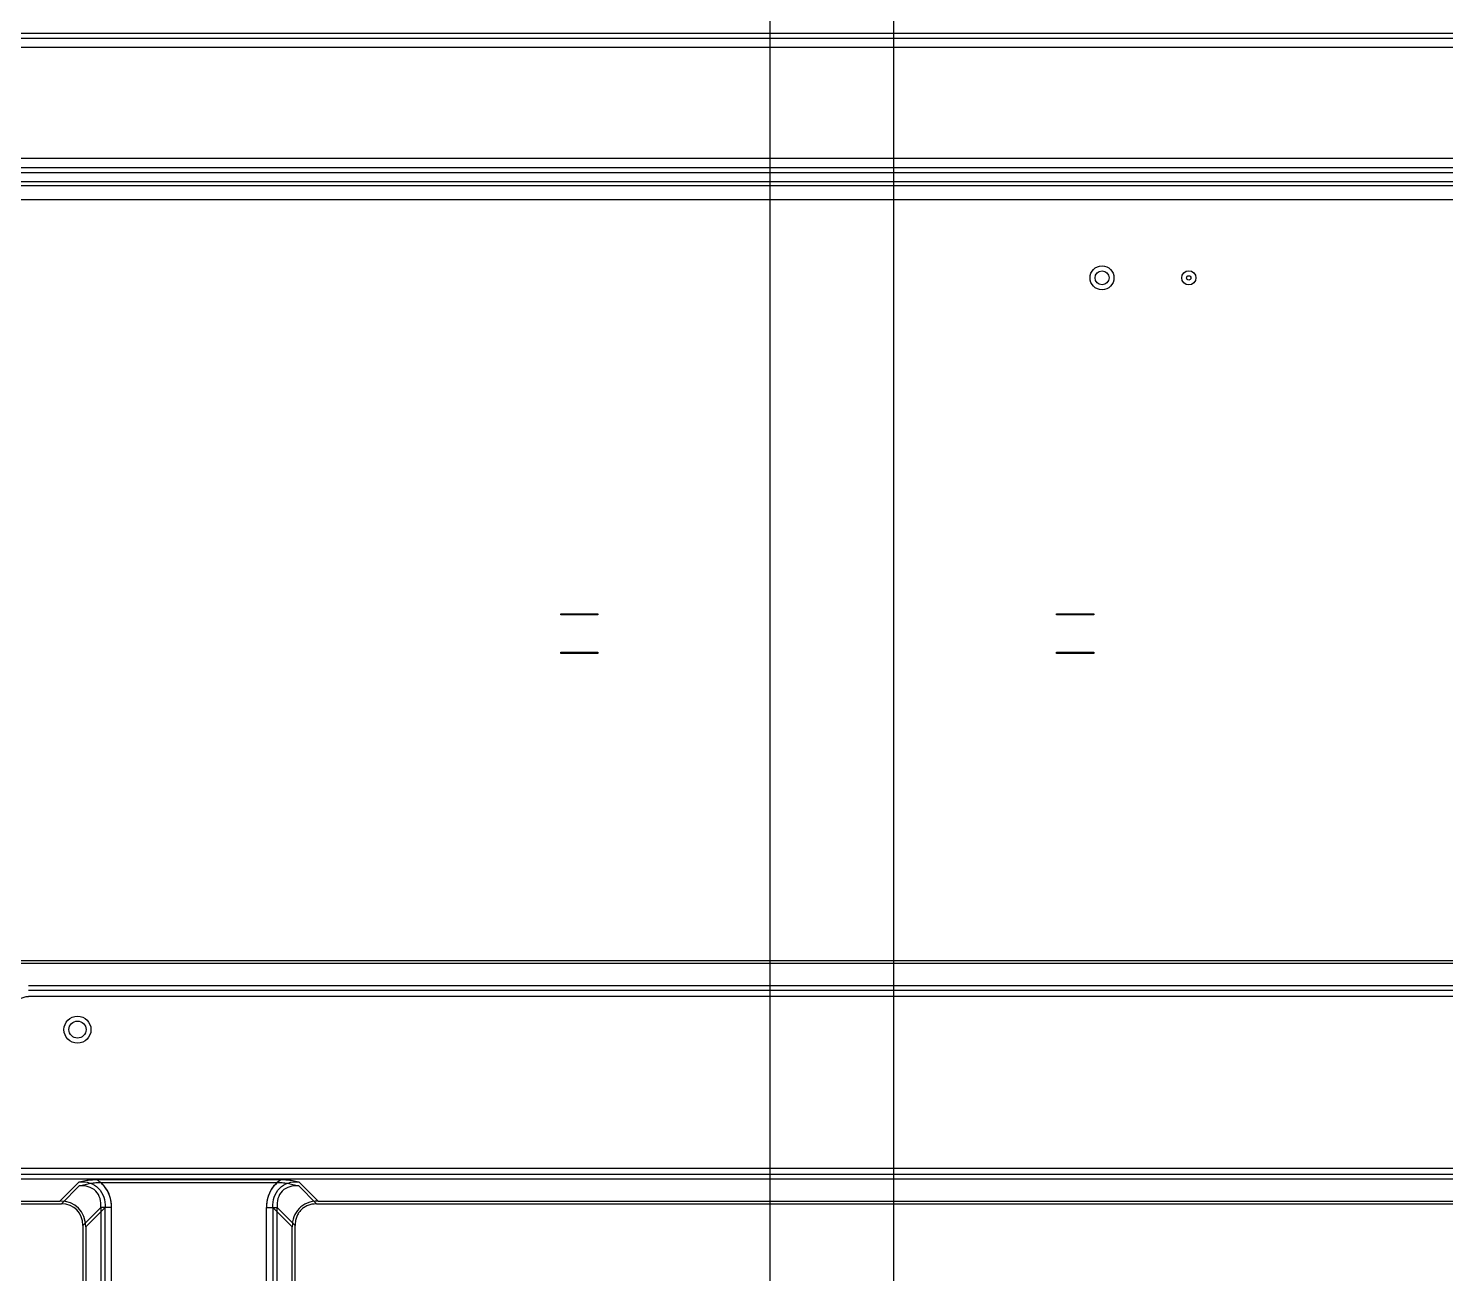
# Model space of a CAD drawing. Header units: inches. Extents: x 67335 to 69337, y -6743 to -3973.
# Drawn here: x 68444.6 to 68673.3, y -5107.2 to -4906.3 of the extents above; entities that cross this region are included whole.
import ezdxf

# ---------------------------------------------------------------- set-up
doc = ezdxf.new("R2010")
doc.units = ezdxf.units.IN
doc.header["$LTSCALE"] = 2.574606
doc.header["$MEASUREMENT"] = 0
doc.layers.get('0').update_dxf_attribs({"linetype": 'CONTINUOUS'})

msp = doc.modelspace()

# ---------------------------------------------------------------- linework, layer by layer
at = {"color": 1}
for p, q in [((68564.24, -4756.05), (68564.24, -5359.57)), ((68584.24, -5359.57), (68584.24, -4756.05))]:
    msp.add_line(p, q, dxfattribs=at)
at = {"linetype": 'Continuous'}
for p, q in [((68860.04, -4907.1), (67781.04, -4907.1)), ((67781.04, -4907.82), (68860.04, -4907.82)), ((68860.04, -4909.33), (67781.04, -4909.33)), ((68860.04, -4927.27), (67781.04, -4927.27)), ((68860.04, -4928.78), (67781.04, -4928.78)), ((67781.04, -4929.5), (68860.04, -4929.5)), ((67791.52, -4930.96), (68849.55, -4930.96)), ((68849.55, -4931.67), (67791.52, -4931.67)), ((68849.55, -4933.9), (67791.52, -4933.9)), ((68530.51, -5000.7), (68536.51, -5000.7)), ((68530.51, -5000.9), (68530.51, -5000.7)), ((68536.51, -5000.9), (68530.51, -5000.9)), ((68536.51, -5000.7), (68536.51, -5000.9)), ((68610.51, -5000.7), (68616.51, -5000.7)), ((68610.51, -5000.9), (68610.51, -5000.7)), ((68616.51, -5000.9), (68610.51, -5000.9)), ((68616.51, -5000.7), (68616.51, -5000.9)), ((68530.51, -5006.9), (68536.51, -5006.9)), ((68530.51, -5007.1), (68530.51, -5006.9)), ((68536.51, -5007.1), (68530.51, -5007.1)), ((68536.51, -5006.9), (68536.51, -5007.1)), ((68610.51, -5006.9), (68616.51, -5006.9)), ((68610.51, -5007.1), (68610.51, -5006.9)), ((68616.51, -5007.1), (68610.51, -5007.1)), ((68616.51, -5006.9), (68616.51, -5007.1)), ((68803.04, -5057.14), (68442.15, -5057.14)), ((68802.91, -5056.68), (68442.28, -5056.68)), ((68800.58, -5060.72), (68444.62, -5060.72)), ((68444.62, -5061.41), (68800.58, -5061.41)), ((68800.58, -5062.45), (68444.62, -5062.45)), ((67808.04, -5090.14), (68833.04, -5090.14)), ((68833.04, -5091.18), (67808.04, -5091.18)), ((67808.04, -5091.88), (68833.04, -5091.88)), ((68455.59, -5091.99), (68485.48, -5091.99)), ((68452.84, -5092.34), (68449.72, -5095.46)), ((68449.95, -5095.92), (68452.84, -5093.03)), ((68456.26, -5092.45), (68484.81, -5092.45)), ((68491.35, -5095.46), (68488.23, -5092.34)), ((68488.23, -5093.03), (68491.12, -5095.92)), ((68418.61, -5095.92), (68449.95, -5095.92)), ((68418.95, -5095.46), (68449.72, -5095.46)), ((68456.3, -5096.5), (68453.42, -5099.38)), ((68453.88, -5099.61), (68457, -5096.5)), ((68458.04, -5096.5), (68456.3, -5096.49)), ((68456.3, -5096.5), (68456.3, -5113.1)), ((68457, -5113.1), (68457, -5096.5)), ((68458.04, -5113.1), (68458.04, -5096.5)), ((68483.04, -5096.5), (68484.77, -5096.5)), ((68483.04, -5113.1), (68483.04, -5096.5)), ((68484.08, -5096.5), (68487.19, -5099.61)), ((68484.08, -5096.5), (68484.08, -5113.1)), ((68487.65, -5099.38), (68484.77, -5096.5)), ((68484.77, -5113.1), (68484.77, -5096.5)), ((68491.12, -5095.92), (68833.04, -5095.92)), ((68491.35, -5095.46), (68833.04, -5095.46)), ((68453.42, -5099.38), (68453.42, -5110.22)), ((68453.88, -5099.61), (68453.88, -5109.99)), ((68487.19, -5109.99), (68487.19, -5099.61)), ((68487.65, -5110.22), (68487.65, -5099.38))]:
    msp.add_line(p, q, dxfattribs=at)
for centre, radius in [((68617.83, -4946.51), 1.93), ((68617.83, -4946.51), 1.13), ((68631.83, -4946.51), 1.15), ((68631.83, -4946.51), 0.35), ((68452.54, -5067.8), 2.18), ((68452.54, -5067.8), 1.38)]:
    msp.add_circle(centre, radius, dxfattribs=at)
for centre, major_axis in [((68448.34, -5101), (4.38, 4.38)), ((68448.8, -5100.54), (3.65, 3.65))]:
    msp.add_ellipse(centre, major_axis=major_axis, ratio=0.774597, start_param=-0.659058, end_param=0.659058, dxfattribs=at)
msp.add_open_spline([(68442.37, -5063.75), (68442.6, -5063.36), (68443.25, -5062.69), (68444.16, -5062.45), (68444.62, -5062.45)], degree=3, dxfattribs=at)
for points, knots in [([(68452.84, -5092.34), (68453.17, -5092.27), (68453.8, -5092.14), (68454.72, -5092.02), (68455.31, -5091.99), (68455.59, -5091.99)], [0, 0, 0, 0, 0.364241, 0.698612, 1, 1, 1, 1]), ([(68458.04, -5096.5), (68458.04, -5095.85), (68457.85, -5094.62), (68456.97, -5093.02), (68456.08, -5092.27), (68455.59, -5091.99)], [0, 0, 0, 0, 0.364419, 0.682059, 1, 1, 1, 1]), ([(68485.48, -5091.99), (68484.99, -5092.27), (68484.09, -5093.02), (68483.22, -5094.62), (68483.04, -5095.85), (68483.04, -5096.5)], [0, 0, 0, 0, 0.316499, 0.638453, 1, 1, 1, 1]), ([(68485.48, -5091.99), (68485.77, -5091.99), (68486.37, -5092.02), (68487.28, -5092.14), (68487.91, -5092.27), (68488.23, -5092.34)], [0, 0, 0, 0, 0.316123, 0.639017, 1, 1, 1, 1]), ([(68452.84, -5092.34), (68453.4, -5092.31), (68454.54, -5092.43), (68456.03, -5093.31), (68456.91, -5094.8), (68457.02, -5095.93), (68457, -5096.5)], [0, 0, 0, 0, 0.252375, 0.499991, 0.747616, 1, 1, 1, 1]), ([(68452.84, -5093.03), (68453.15, -5092.94), (68453.75, -5092.77), (68454.64, -5092.58), (68455.47, -5092.48), (68456.01, -5092.45), (68456.26, -5092.45)], [0, 0, 0, 0, 0.278422, 0.539155, 0.780831, 1, 1, 1, 1]), ([(68456.3, -5096.5), (68456.35, -5096.01), (68456.3, -5095.04), (68455.58, -5093.75), (68454.29, -5093.04), (68453.32, -5092.99), (68452.84, -5093.03)], [0, 0, 0, 0, 0.25603, 0.500009, 0.74398, 1, 1, 1, 1]), ([(68458.04, -5096.5), (68458.04, -5095.96), (68457.91, -5094.93), (68457.3, -5093.52), (68456.64, -5092.77), (68456.26, -5092.45)], [0, 0, 0, 0, 0.353541, 0.677016, 1, 1, 1, 1]), ([(68484.81, -5092.45), (68484.44, -5092.76), (68483.78, -5093.51), (68483.17, -5094.91), (68483.04, -5095.96), (68483.04, -5096.5)], [0, 0, 0, 0, 0.316806, 0.643389, 1, 1, 1, 1]), ([(68484.08, -5096.5), (68484.05, -5095.93), (68484.17, -5094.8), (68485.04, -5093.31), (68486.53, -5092.43), (68487.67, -5092.31), (68488.23, -5092.34)], [0, 0, 0, 0, 0.252361, 0.499975, 0.747608, 1, 1, 1, 1]), ([(68488.23, -5093.03), (68487.75, -5092.99), (68486.78, -5093.04), (68485.49, -5093.75), (68484.77, -5095.04), (68484.72, -5096.01), (68484.77, -5096.5)], [0, 0, 0, 0, 0.256037, 0.500024, 0.743993, 1, 1, 1, 1]), ([(68484.81, -5092.45), (68485.07, -5092.45), (68485.6, -5092.48), (68486.43, -5092.58), (68487.32, -5092.77), (68487.92, -5092.94), (68488.23, -5093.03)], [0, 0, 0, 0, 0.219142, 0.460805, 0.721544, 1, 1, 1, 1]), ([(68491.35, -5095.46), (68490.76, -5095.46), (68489.62, -5095.65), (68488.22, -5096.59), (68487.36, -5097.99), (68487.19, -5099.06), (68487.19, -5099.61)], [0, 0, 0, 0, 0.271185, 0.514177, 0.748729, 1, 1, 1, 1]), ([(68491.12, -5095.92), (68490.87, -5095.92), (68490.38, -5095.96), (68489.7, -5096.16), (68489.11, -5096.46), (68488.61, -5096.87), (68488.2, -5097.37), (68487.89, -5097.96), (68487.7, -5098.64), (68487.65, -5099.13), (68487.65, -5099.38)], [0, 0, 0, 0, 0.13846, 0.265311, 0.384583, 0.500028, 0.615446, 0.734718, 0.861546, 1, 1, 1, 1])]:
    msp.add_open_spline(points, degree=3, knots=knots, dxfattribs=at)

doc.saveas('drawing.dxf')
